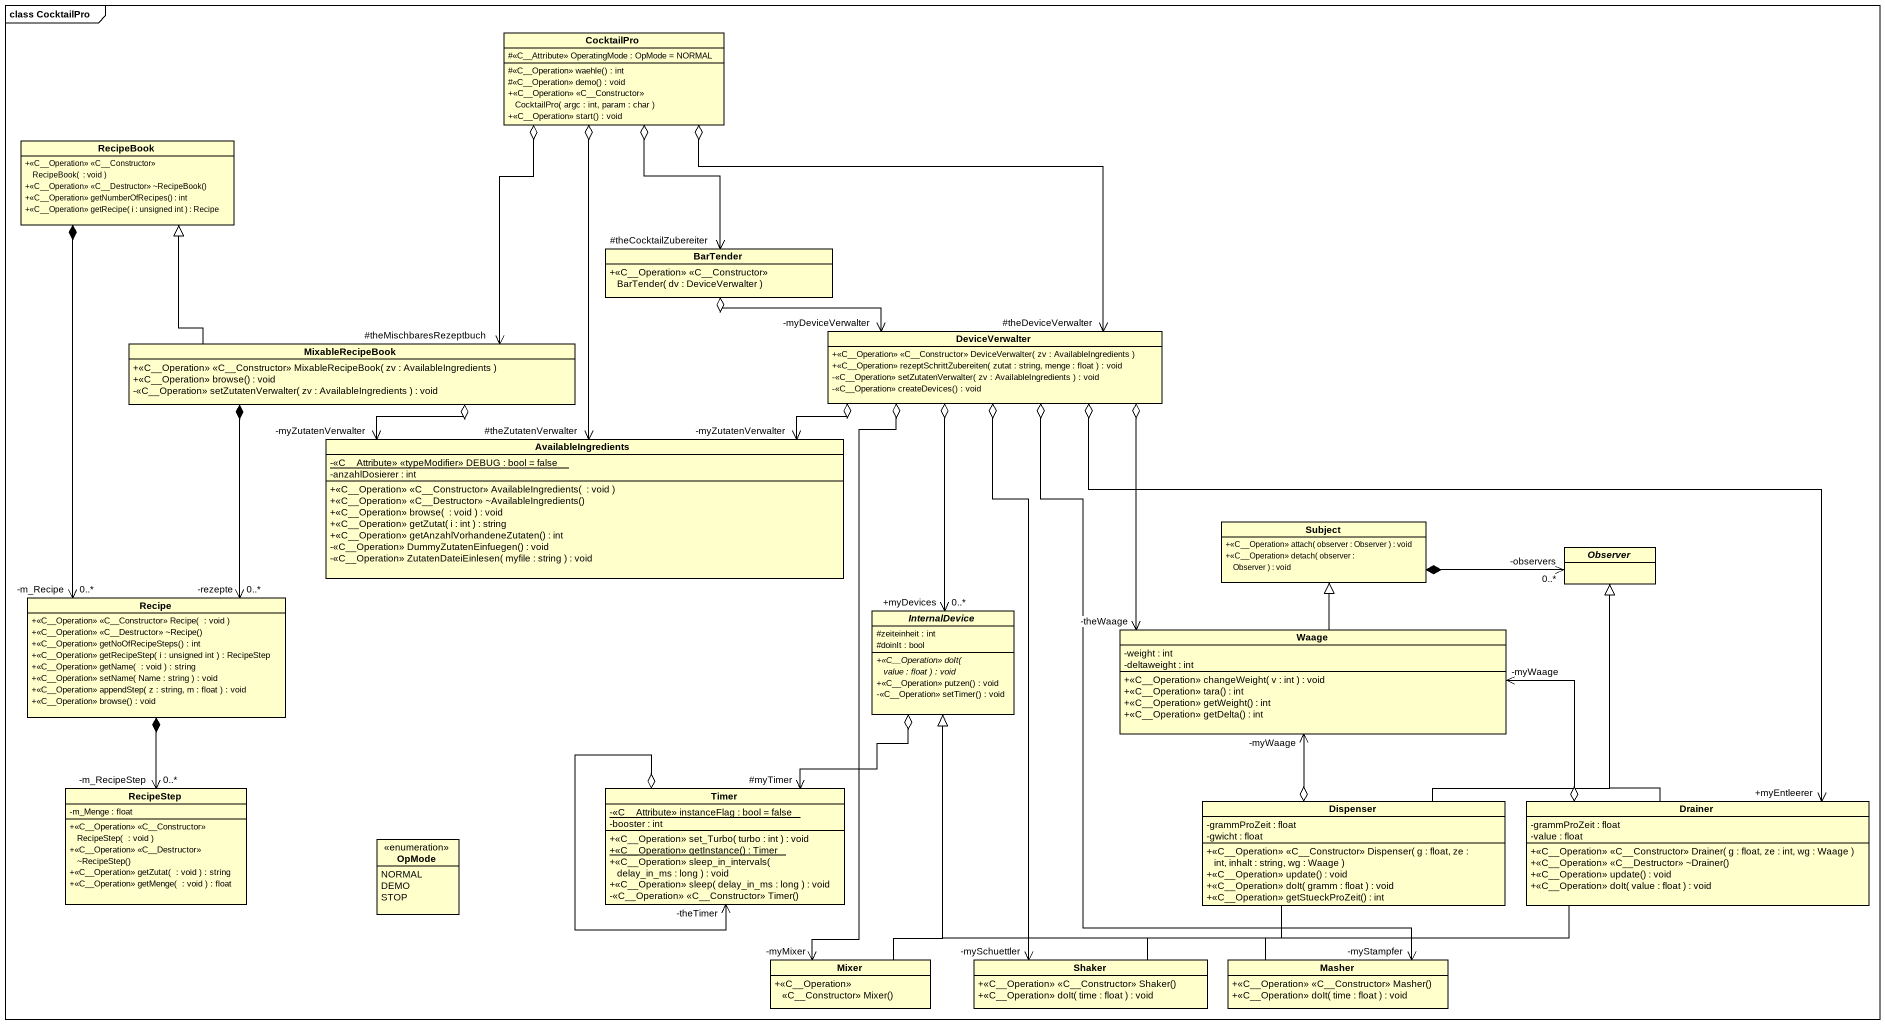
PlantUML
@startuml
mainframe class CocktailPro
hide circle
hide empty members
skinparam classAttributeIconSize 0
class CocktailPro {
  #<<C__Attribute>> OperatingMode : OpMode = NORMAL
  #<<C__Operation>> waehle() : int
  #<<C__Operation>> demo() : void
  +<<C~__Operation>> <<C~__Constructor>> CocktailPro( argc : int, param : char )
  +<<C__Operation>> start() : void
}
class RecipeBook {
  +<<C~__Operation>> <<C~__Constructor>> RecipeBook(  : void )
  +<<C~__Operation>> <<C~__Destructor>> ~RecipeBook()
  +<<C__Operation>> getNumberOfRecipes() : int
  +<<C__Operation>> getRecipe( i : unsigned int ) : Recipe
}
class BarTender {
  +<<C~__Operation>> <<C~__Constructor>> BarTender( dv : DeviceVerwalter )
}
class MixableRecipeBook {
  +<<C~__Operation>> <<C~__Constructor>> MixableRecipeBook( zv : AvailableIngredients )
  +<<C__Operation>> browse() : void
  -<<C__Operation>> setZutatenVerwalter( zv : AvailableIngredients ) : void
}
class DeviceVerwalter {
  +<<C~__Operation>> <<C~__Constructor>> DeviceVerwalter( zv : AvailableIngredients )
  +<<C__Operation>> rezeptSchrittZubereiten( zutat : string, menge : float ) : void
  -<<C__Operation>> setZutatenVerwalter( zv : AvailableIngredients ) : void
  -<<C__Operation>> createDevices() : void
}
class AvailableIngredients {
  {static} -<<C__Attribute>> <<typeModifier>> DEBUG : bool = false
  -anzahlDosierer : int
  +<<C~__Operation>> <<C~__Constructor>> AvailableIngredients(  : void )
  +<<C~__Operation>> <<C~__Destructor>> ~AvailableIngredients()
  +<<C__Operation>> browse(  : void ) : void
  +<<C__Operation>> getZutat( i : int ) : string
  +<<C__Operation>> getAnzahlVorhandeneZutaten() : int
  -<<C__Operation>> DummyZutatenEinfuegen() : void
  -<<C__Operation>> ZutatenDateiEinlesen( myfile : string ) : void
}
class Subject {
  +<<C__Operation>> attach( observer : Observer ) : void
  +<<C__Operation>> detach( observer : Observer ) : void
}
abstract class Observer
class Recipe {
  +<<C~__Operation>> <<C~__Constructor>> Recipe(  : void )
  +<<C~__Operation>> <<C~__Destructor>> ~Recipe()
  +<<C__Operation>> getNoOfRecipeSteps() : int
  +<<C__Operation>> getRecipeStep( i : unsigned int ) : RecipeStep
  +<<C__Operation>> getName(  : void ) : string
  +<<C__Operation>> setName( Name : string ) : void
  +<<C__Operation>> appendStep( z : string, m : float ) : void
  +<<C__Operation>> browse() : void
}
abstract class InternalDevice {
  #zeiteinheit : int
  #doinIt : bool
  {abstract} +<<C__Operation>> doIt( value : float ) : void
  +<<C__Operation>> putzen() : void
  -<<C__Operation>> setTimer() : void
}
class Waage {
  -weight : int
  -deltaweight : int
  +<<C__Operation>> changeWeight( v : int ) : void
  +<<C__Operation>> tara() : int
  +<<C__Operation>> getWeight() : int
  +<<C__Operation>> getDelta() : int
}
class RecipeStep {
  -m_Menge : float
  +<<C~__Operation>> <<C~__Constructor>> RecipeStep(  : void )
  +<<C~__Operation>> <<C~__Destructor>> ~RecipeStep()
  +<<C__Operation>> getZutat(  : void ) : string
  +<<C__Operation>> getMenge(  : void ) : float
}
class Timer {
  {static} -<<C__Attribute>> instanceFlag : bool = false
  -booster : int
  +<<C__Operation>> set_Turbo( turbo : int ) : void
  {static} +<<C__Operation>> getInstance() : Timer
  +<<C__Operation>> sleep_in_intervals( delay_in_ms : long ) : void
  +<<C__Operation>> sleep( delay_in_ms : long ) : void
  -<<C~__Operation>> <<C~__Constructor>> Timer()
}
class Dispenser {
  -grammProZeit : float
  -gwicht : float
  +<<C~__Operation>> <<C~__Constructor>> Dispenser( g : float, ze : int, inhalt : string, wg : Waage )
  +<<C__Operation>> update() : void
  +<<C__Operation>> doIt( gramm : float ) : void
  +<<C__Operation>> getStueckProZeit() : int
}
class Drainer {
  -grammProZeit : float
  -value : float
  +<<C~__Operation>> <<C~__Constructor>> Drainer( g : float, ze : int, wg : Waage )
  +<<C~__Operation>> <<C~__Destructor>> ~Drainer()
  +<<C__Operation>> update() : void
  +<<C__Operation>> doIt( value : float ) : void
}
enum OpMode {
  NORMAL
  DEMO
  STOP
}
class Mixer {
  +<<C~__Operation>> <<C~__Constructor>> Mixer()
}
class Shaker {
  +<<C~__Operation>> <<C~__Constructor>> Shaker()
  +<<C__Operation>> doIt( time : float ) : void
}
class Masher {
  +<<C~__Operation>> <<C~__Constructor>> Masher()
  +<<C__Operation>> doIt( time : float ) : void
}
BarTender "#theCocktailZubereiter" <-up-o CocktailPro
MixableRecipeBook "#theMischbaresRezeptbuch" <-up-o CocktailPro
MixableRecipeBook -up-|> RecipeBook
DeviceVerwalter "#theDeviceVerwalter" <-up-o CocktailPro
DeviceVerwalter "-myDeviceVerwalter" <-left-o BarTender
AvailableIngredients "#theZutatenVerwalter" <-up-o CocktailPro
AvailableIngredients "-myZutatenVerwalter" <-left-o MixableRecipeBook
AvailableIngredients "-myZutatenVerwalter" <-right-o DeviceVerwalter
Observer "-observers\n0..*" <-left-* Subject
Recipe "-m_Recipe\n0..*" <-up-* RecipeBook
Recipe "-rezepte\n0..*" <-up-* MixableRecipeBook
InternalDevice "+myDevices\n0..*" <-up-o DeviceVerwalter
Waage "-theWaage" <-up-o DeviceVerwalter
Waage -up-|> Subject
Waage "-myWaage" <--o Dispenser
Waage "-myWaage" <-right-o Drainer
RecipeStep "-m_RecipeStep\n0..*" <-up-* Recipe
Timer "#myTimer" <-up-o InternalDevice
Timer "-theTimer" <--o Timer
Dispenser -up-|> Observer
Dispenser -left-|> InternalDevice
Drainer "+myEntleerer" <-up-o DeviceVerwalter
Drainer -up-|> Observer
Drainer -left-|> InternalDevice
Mixer "-myMixer" <-up-o DeviceVerwalter
Mixer -up-|> InternalDevice
Shaker "-mySchuettler" <-up-o DeviceVerwalter
Shaker -up-|> InternalDevice
Masher "-myStampfer" <-up-o DeviceVerwalter
Masher -up-|> InternalDevice
@enduml
